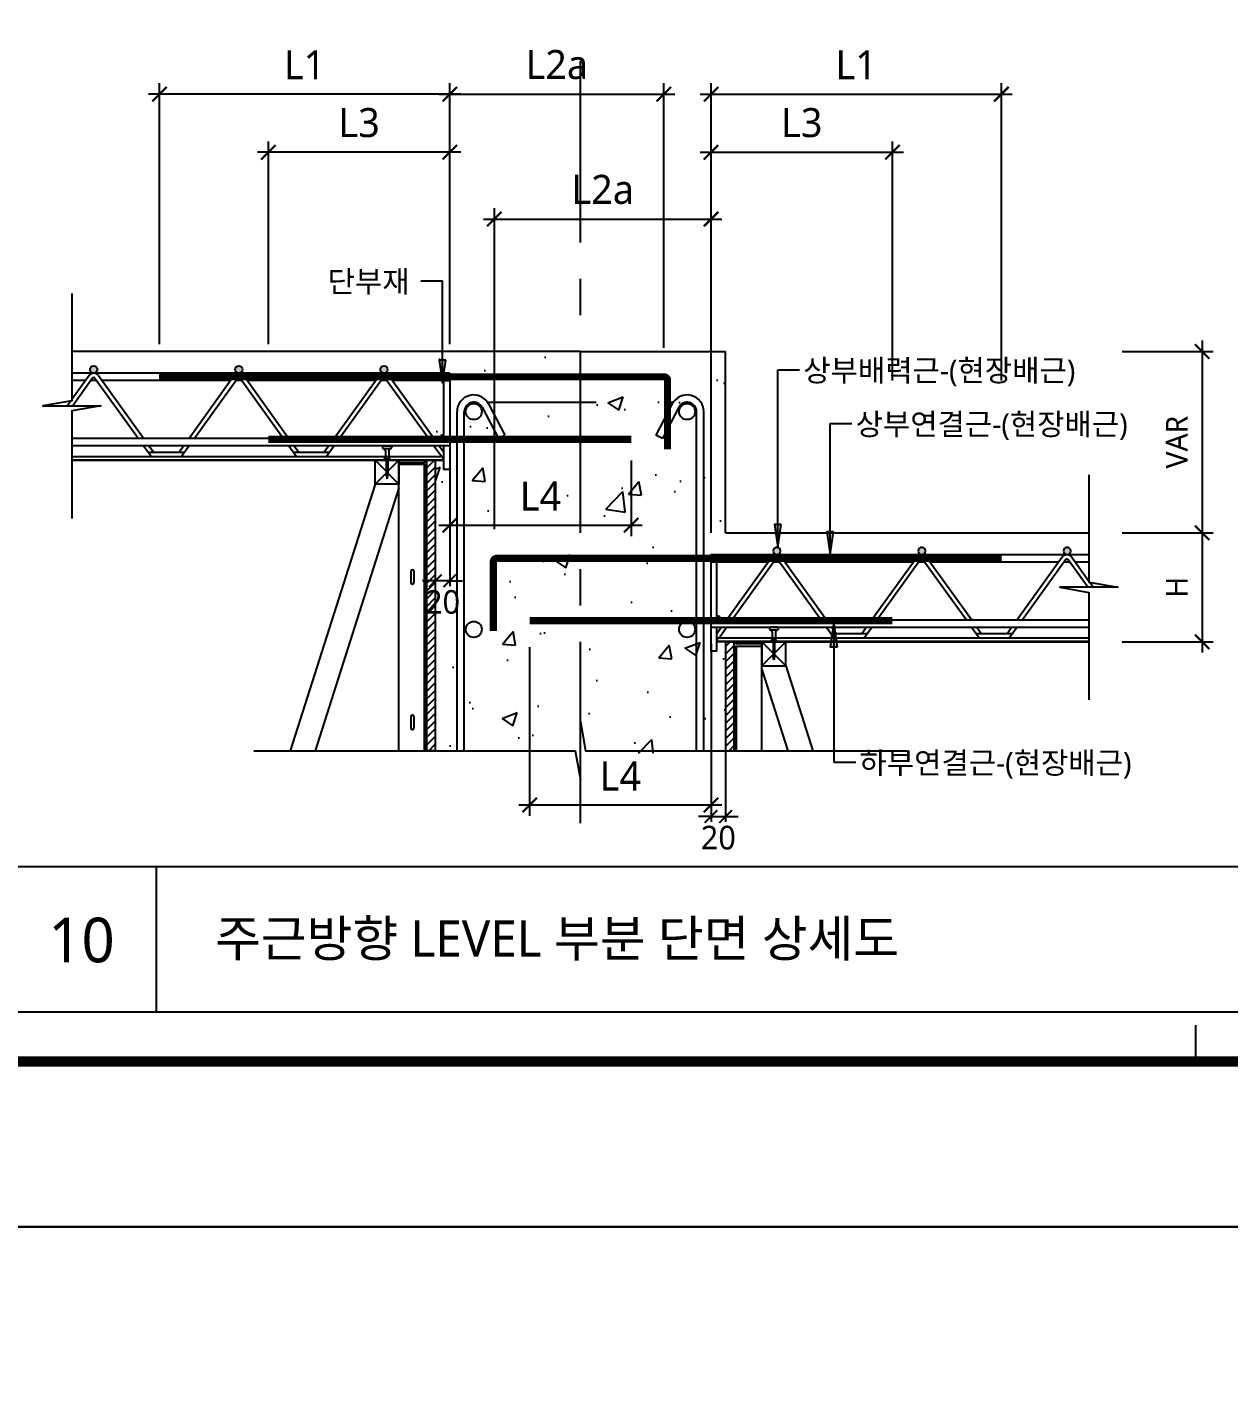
# Model space of a CAD drawing. Extents: x 10983 to 44623, y -18406 to 11294.
# Drawn here: x 13227 to 14883, y -6734 to -4873 of the extents above; entities that cross this region are included whole.
import ezdxf

# ---------------------------------------------------------------- set-up
doc = ezdxf.new("R2010")
doc.units = 0
doc.header["$LTSCALE"] = 100
doc.header["$MEASUREMENT"] = 0
doc.header["$PDMODE"] = 3
doc.header["$PDSIZE"] = 10
for name, pattern in [('CEN', [62, 60, -1, 0, -1]), ('CENTERX2', [4, 2.5, -0.5, 0.5, -0.5]), ('HID', [2.5, 1.5, -1]), ('HIDDEN', [0.375, 0.25, -0.125])]:
    doc.linetypes.add(name, pattern=pattern)
doc.layers.get('0').update_dxf_attribs({"linetype": 'CONTINUOUS'})
doc.layers.get('Defpoints').update_dxf_attribs({"color": 165, "linetype": 'CONTINUOUS'})
for name, color, linetype in [('-비콘 단부', 7, 'CONTINUOUS'), ('DECK-CEN', 1, 'CEN'), ('DECK-CON', 2, 'CONTINUOUS'), ('DECK-DIM', 255, 'CONTINUOUS'), ('DECK-ETC STEEL', 6, 'CONTINUOUS'), ('DECK-HATCH', 251, 'CONTINUOUS'), ('DECK-JOINT BAR', 4, 'HIDDEN'), ('DECK-LATTICE', 7, 'CONTINUOUS'), ('DECK-PG', 4, 'CONTINUOUS'), ('DECK-RC', 251, 'CONTINUOUS'), ('DECK-RC(ETC)', 252, 'CONTINUOUS'), ('DECK-TABLE', 7, 'CONTINUOUS'), ('DECK-TEXT', 7, 'CONTINUOUS'), ('DECK-TITLE TEXT', 3, 'CONTINUOUS'), ('DECK-TRANS', 3, 'CONTINUOUS'), ('form', 7, 'CONTINUOUS')]:
    doc.layers.add(name, color=color, linetype=linetype)
doc.styles.add('SY Panel', font='malgun.ttf')
doc.styles.add('VICON TEXT', font='malgun.ttf')
doc.dimstyles.new('STDECK-DIM', dxfattribs={"dimtxt": 35, "dimasz": 20, "dimexe": 15, "dimexo": 40, "dimgap": 10, "dimtad": 1, "dimdec": 0, "dimtxsty": 'SY Panel', "dimblk": 'ARCHTICK', "dimcen": 2.5, "dimdle": 15, "dimclrd": 7, "dimclre": 7, "dimclrt": 6, "dimadec": 0, "dimazin": 0, "dimtfac": 1, "dimtdec": 0, "dimtmove": 0, "dimatfit": 3, "dimldrblk": 'ARCHTICK', "dimfxl": 1, "dimarcsym": 0})
doc.dimstyles.new('STDECK-DIM 2', dxfattribs={"dimscale": 2.5, "dimtxt": 12, "dimasz": 7, "dimexe": 3, "dimexo": 3, "dimgap": 3, "dimtad": 1, "dimdec": 0, "dimlunit": 6, "dimtxsty": 'VICON TEXT', "dimblk": 'ARCHTICK', "dimcen": 2.5, "dimclrd": 7, "dimclre": 7, "dimclrt": 6, "dimadec": 0, "dimazin": 0, "dimtfac": 1, "dimtdec": 0, "dimtix": 1, "dimtmove": 0, "dimatfit": 3, "dimfxl": 1, "dimarcsym": 0})
pattern_1 = [(45, (-603.847, -5267.392), (-5.303301, 5.303301), [])]

# ---------------------------------------------------------------- blocks, each defined once
blk = doc.blocks.new('_ArchTick')
at = {"color": 0, "linetype": 'ByBlock', "const_width": 0.15}
blk.add_lwpolyline([(-0.5, -0.5), (0.5, 0.5)], dxfattribs=at)
blk = doc.blocks.new('*D264')
at = {"layer": 'DECK-DIM', "color": 7, "lineweight": -2}
for p, q in [((14846.2, -5554.9), (14846.2, -5734.9)), ((14736.2, -5569.9), (14861.2, -5569.9)), ((14736.2, -5719.9), (14861.2, -5719.9))]:
    blk.add_line(p, q, dxfattribs=at)
at = {"layer": 'Defpoints', "color": 0, "ltscale": 0.5}
for p in [(14696.2, -5569.9), (14696.2, -5719.9), (14846.2, -5719.9)]:
    blk.add_point(p, dxfattribs=at)
at = {"layer": 'DECK-DIM', "color": 7, "lineweight": -2, "ltscale": 0.5, "xscale": 20, "yscale": 20, "zscale": 20}
for p, rotation in [((14846.2, -5569.9), 90), ((14846.2, -5719.9), 270)]:
    blk.add_blockref('_ArchTick', p, dxfattribs=dict(at, rotation=rotation))
at = {"layer": 'DECK-DIM', "color": 6, "ltscale": 0.5, "insert": (14811.2, -5644.9), "char_height": 30, "attachment_point": 5, "rotation": 90, "style": 'SY Panel'}
blk.add_mtext('H', dxfattribs=at)
blk = doc.blocks.new('*D265')
at = {"layer": 'DECK-DIM', "color": 7, "lineweight": -2}
for p, q in [((14736.2, -5319.9), (14861.2, -5319.9)), ((14846.2, -5304.9), (14846.2, -5584.9)), ((14736.2, -5569.9), (14861.2, -5569.9))]:
    blk.add_line(p, q, dxfattribs=at)
at = {"layer": 'Defpoints', "color": 0, "ltscale": 0.5}
for p in [(14696.2, -5319.9), (14696.2, -5569.9), (14846.2, -5569.9)]:
    blk.add_point(p, dxfattribs=at)
at = {"layer": 'DECK-DIM', "color": 7, "lineweight": -2, "ltscale": 0.5, "xscale": 20, "yscale": 20, "zscale": 20}
for p, rotation in [((14846.2, -5319.9), 90), ((14846.2, -5569.9), 270)]:
    blk.add_blockref('_ArchTick', p, dxfattribs=dict(at, rotation=rotation))
at = {"layer": 'DECK-DIM', "color": 6, "ltscale": 0.5, "insert": (14811.2, -5444.9), "char_height": 30, "attachment_point": 5, "rotation": 90, "style": 'SY Panel'}
blk.add_mtext('VAR', dxfattribs=at)
blk = doc.blocks.new('*D266')
at = {"layer": 'DECK-DIM', "color": 7, "lineweight": -2}
for p, q in [((13789.5, -5497.4), (13789.5, -5643.5)), ((13809.5, -5497.4), (13809.5, -5643.5)), ((13789.5, -5636), (13772, -5636)), ((13809.5, -5636), (13789.5, -5636)), ((13809.5, -5636), (13827, -5636))]:
    blk.add_line(p, q, dxfattribs=at)
at = {"layer": 'Defpoints', "color": 0, "ltscale": 0.5}
for p in [(13789.5, -5489.9), (13809.5, -5489.9), (13789.5, -5636)]:
    blk.add_point(p, dxfattribs=at)
at = {"layer": 'DECK-DIM', "color": 7, "lineweight": -2, "ltscale": 0.5, "xscale": 17.5, "yscale": 17.5, "zscale": 17.5}
blk.add_blockref('_ArchTick', (13789.5, -5636), dxfattribs=at)
at = {"layer": 'DECK-DIM', "color": 7, "lineweight": -2, "ltscale": 0.5, "xscale": 17.5, "yscale": 17.5, "zscale": 17.5, "rotation": 180}
blk.add_blockref('_ArchTick', (13809.5, -5636), dxfattribs=at)
at = {"layer": 'DECK-DIM', "color": 6, "ltscale": 0.5, "insert": (13799.5, -5665.3), "char_height": 32.5, "attachment_point": 5, "style": 'VICON TEXT'}
blk.add_mtext('20', dxfattribs=at)
blk = doc.blocks.new('*D269')
at = {"layer": 'DECK-DIM', "color": 7, "lineweight": -2}
for p, q in [((13919.5, -5727.3), (13919.5, -5959.9)), ((14169.5, -5723), (14169.5, -5959.9)), ((14184.5, -5944.9), (13904.5, -5944.9))]:
    blk.add_line(p, q, dxfattribs=at)
at = {"layer": 'Defpoints', "color": 0, "ltscale": 0.5}
for p in [(13919.5, -5687.3), (14169.5, -5683), (13919.5, -5944.9)]:
    blk.add_point(p, dxfattribs=at)
at = {"layer": 'DECK-DIM', "color": 7, "lineweight": -2, "ltscale": 0.5, "xscale": 20, "yscale": 20, "zscale": 20, "rotation": 180}
blk.add_blockref('_ArchTick', (13919.5, -5944.9), dxfattribs=at)
at = {"layer": 'DECK-DIM', "color": 7, "lineweight": -2, "ltscale": 0.5, "xscale": 20, "yscale": 20, "zscale": 20}
blk.add_blockref('_ArchTick', (14169.5, -5944.9), dxfattribs=at)
at = {"layer": 'DECK-DIM', "color": 6, "ltscale": 0.5, "insert": (14044.5, -5904.9), "char_height": 40, "attachment_point": 5, "style": 'SY Panel'}
blk.add_mtext('L4', dxfattribs=at)
blk = doc.blocks.new('*D270')
at = {"layer": 'DECK-DIM', "color": 7, "lineweight": -2}
for p, q in [((14169.5, -5822.1), (14169.5, -5968.2)), ((14189.5, -5822.1), (14189.5, -5968.2)), ((14169.5, -5960.7), (14152, -5960.7)), ((14169.5, -5960.7), (14189.5, -5960.7)), ((14189.5, -5960.7), (14207, -5960.7))]:
    blk.add_line(p, q, dxfattribs=at)
at = {"layer": 'Defpoints', "color": 0, "ltscale": 0.5}
for p in [(14169.5, -5814.6), (14189.5, -5814.6), (14189.5, -5960.7)]:
    blk.add_point(p, dxfattribs=at)
at = {"layer": 'DECK-DIM', "color": 7, "lineweight": -2, "ltscale": 0.5, "xscale": 17.5, "yscale": 17.5, "zscale": 17.5}
blk.add_blockref('_ArchTick', (14169.5, -5960.7), dxfattribs=at)
at = {"layer": 'DECK-DIM', "color": 7, "lineweight": -2, "ltscale": 0.5, "xscale": 17.5, "yscale": 17.5, "zscale": 17.5, "rotation": 180}
blk.add_blockref('_ArchTick', (14189.5, -5960.7), dxfattribs=at)
at = {"layer": 'DECK-DIM', "color": 6, "ltscale": 0.5, "insert": (14179.5, -5990), "char_height": 32.5, "attachment_point": 5, "style": 'VICON TEXT'}
blk.add_mtext('20', dxfattribs=at)
blk = doc.blocks.new('*D271')
at = {"layer": 'DECK-DIM', "color": 7, "lineweight": -2}
for p, q in [((13809.5, -5470.4), (13809.5, -5574.3)), ((14059.5, -5470.4), (14059.5, -5574.3)), ((13794.5, -5559.3), (14074.5, -5559.3))]:
    blk.add_line(p, q, dxfattribs=at)
at = {"layer": 'Defpoints', "color": 0, "ltscale": 0.5}
for p in [(13809.5, -5430.4), (14059.5, -5430.4), (14059.5, -5559.3)]:
    blk.add_point(p, dxfattribs=at)
at = {"layer": 'DECK-DIM', "color": 7, "lineweight": -2, "ltscale": 0.5, "xscale": 20, "yscale": 20, "zscale": 20, "rotation": 180}
blk.add_blockref('_ArchTick', (13809.5, -5559.3), dxfattribs=at)
at = {"layer": 'DECK-DIM', "color": 7, "lineweight": -2, "ltscale": 0.5, "xscale": 20, "yscale": 20, "zscale": 20}
blk.add_blockref('_ArchTick', (14059.5, -5559.3), dxfattribs=at)
at = {"layer": 'DECK-DIM', "color": 6, "ltscale": 0.5, "insert": (13934.5, -5519.3), "char_height": 40, "attachment_point": 5, "style": 'SY Panel'}
blk.add_mtext('L4', dxfattribs=at)
blk = doc.blocks.new('*D319')
at = {"layer": 'DECK-DIM', "color": 7, "lineweight": -2}
for p, q in [((14169.5, -5359.9), (14169.5, -4950.5)), ((14569.5, -5359.9), (14569.5, -4950.5)), ((14154.5, -4965.5), (14584.5, -4965.5))]:
    blk.add_line(p, q, dxfattribs=at)
at = {"layer": 'Defpoints', "color": 0, "ltscale": 0.5}
for p in [(14569.5, -4965.5), (14169.5, -5399.9), (14569.5, -5399.9)]:
    blk.add_point(p, dxfattribs=at)
at = {"layer": 'DECK-DIM', "color": 7, "lineweight": -2, "ltscale": 0.5, "xscale": 20, "yscale": 20, "zscale": 20, "rotation": 180}
blk.add_blockref('_ArchTick', (14169.5, -4965.5), dxfattribs=at)
at = {"layer": 'DECK-DIM', "color": 7, "lineweight": -2, "ltscale": 0.5, "xscale": 20, "yscale": 20, "zscale": 20}
blk.add_blockref('_ArchTick', (14569.5, -4965.5), dxfattribs=at)
at = {"layer": 'DECK-DIM', "color": 6, "ltscale": 0.5, "insert": (14369.5, -4925.1), "char_height": 40, "attachment_point": 5, "style": 'SY Panel'}
blk.add_mtext('L1', dxfattribs=at)
blk = doc.blocks.new('*D320')
at = {"layer": 'DECK-DIM', "color": 7, "lineweight": -2}
for p, q in [((13409.5, -5309.9), (13409.5, -4950.5)), ((13809.5, -5309.9), (13809.5, -4950.5)), ((13824.5, -4965.5), (13394.5, -4965.5))]:
    blk.add_line(p, q, dxfattribs=at)
at = {"layer": 'Defpoints', "color": 0, "ltscale": 0.5}
for p in [(13409.5, -4965.5), (13409.5, -5349.9), (13809.5, -5349.9)]:
    blk.add_point(p, dxfattribs=at)
at = {"layer": 'DECK-DIM', "color": 7, "lineweight": -2, "ltscale": 0.5, "xscale": 20, "yscale": 20, "zscale": 20, "rotation": 180}
blk.add_blockref('_ArchTick', (13409.5, -4965.5), dxfattribs=at)
at = {"layer": 'DECK-DIM', "color": 7, "lineweight": -2, "ltscale": 0.5, "xscale": 20, "yscale": 20, "zscale": 20}
blk.add_blockref('_ArchTick', (13809.5, -4965.5), dxfattribs=at)
at = {"layer": 'DECK-DIM', "color": 6, "ltscale": 0.5, "insert": (13609.5, -4925.1), "char_height": 40, "attachment_point": 5, "style": 'SY Panel'}
blk.add_mtext('L1', dxfattribs=at)
blk = doc.blocks.new('*D321')
at = {"layer": 'DECK-DIM', "color": 7, "lineweight": -2}
for p, q in [((13559.5, -5309.9), (13559.5, -5030.5)), ((13809.5, -5309.9), (13809.5, -5030.5)), ((13824.5, -5045.5), (13544.5, -5045.5))]:
    blk.add_line(p, q, dxfattribs=at)
at = {"layer": 'Defpoints', "color": 0, "ltscale": 0.5}
for p in [(13559.5, -5045.5), (13559.5, -5349.9), (13809.5, -5349.9)]:
    blk.add_point(p, dxfattribs=at)
at = {"layer": 'DECK-DIM', "color": 7, "lineweight": -2, "ltscale": 0.5, "xscale": 20, "yscale": 20, "zscale": 20, "rotation": 180}
blk.add_blockref('_ArchTick', (13559.5, -5045.5), dxfattribs=at)
at = {"layer": 'DECK-DIM', "color": 7, "lineweight": -2, "ltscale": 0.5, "xscale": 20, "yscale": 20, "zscale": 20}
blk.add_blockref('_ArchTick', (13809.5, -5045.5), dxfattribs=at)
at = {"layer": 'DECK-DIM', "color": 6, "ltscale": 0.5, "insert": (13684.5, -5004.9), "char_height": 40, "attachment_point": 5, "style": 'SY Panel'}
blk.add_mtext('L3', dxfattribs=at)
blk = doc.blocks.new('*D322')
at = {"layer": 'DECK-DIM', "color": 7, "lineweight": -2}
for p, q in [((14169.5, -5359.9), (14169.5, -5030.5)), ((14419.5, -5359.9), (14419.5, -5030.5)), ((14154.5, -5045.5), (14434.5, -5045.5))]:
    blk.add_line(p, q, dxfattribs=at)
at = {"layer": 'Defpoints', "color": 0, "ltscale": 0.5}
for p in [(14419.5, -5045.5), (14169.5, -5399.9), (14419.5, -5399.9)]:
    blk.add_point(p, dxfattribs=at)
at = {"layer": 'DECK-DIM', "color": 7, "lineweight": -2, "ltscale": 0.5, "xscale": 20, "yscale": 20, "zscale": 20, "rotation": 180}
blk.add_blockref('_ArchTick', (14169.5, -5045.5), dxfattribs=at)
at = {"layer": 'DECK-DIM', "color": 7, "lineweight": -2, "ltscale": 0.5, "xscale": 20, "yscale": 20, "zscale": 20}
blk.add_blockref('_ArchTick', (14419.5, -5045.5), dxfattribs=at)
at = {"layer": 'DECK-DIM', "color": 6, "ltscale": 0.5, "insert": (14294.5, -5004.9), "char_height": 40, "attachment_point": 5, "style": 'SY Panel'}
blk.add_mtext('L3', dxfattribs=at)
blk = doc.blocks.new('*D323')
at = {"layer": 'DECK-DIM', "color": 7, "lineweight": -2}
for p, q in [((13809.5, -5309.9), (13809.5, -4950.5)), ((14104.5, -5314.9), (14104.5, -4950.5)), ((13794.5, -4965.5), (14119.5, -4965.5))]:
    blk.add_line(p, q, dxfattribs=at)
at = {"layer": 'Defpoints', "color": 0, "ltscale": 0.5}
for p in [(14104.5, -4965.5), (13809.5, -5349.9), (14104.5, -5354.9)]:
    blk.add_point(p, dxfattribs=at)
at = {"layer": 'DECK-DIM', "color": 7, "lineweight": -2, "ltscale": 0.5, "xscale": 20, "yscale": 20, "zscale": 20, "rotation": 180}
blk.add_blockref('_ArchTick', (13809.5, -4965.5), dxfattribs=at)
at = {"layer": 'DECK-DIM', "color": 7, "lineweight": -2, "ltscale": 0.5, "xscale": 20, "yscale": 20, "zscale": 20}
blk.add_blockref('_ArchTick', (14104.5, -4965.5), dxfattribs=at)
at = {"layer": 'DECK-DIM', "color": 6, "ltscale": 0.5, "insert": (13957, -4924.9), "char_height": 40, "attachment_point": 5, "style": 'SY Panel'}
blk.add_mtext('L2a', dxfattribs=at)
blk = doc.blocks.new('*D324')
at = {"layer": 'DECK-DIM', "color": 7, "lineweight": -2}
for p, q in [((13870.9, -5564.9), (13870.9, -5122.6)), ((14169.5, -5569.9), (14169.5, -5122.6)), ((13855.9, -5137.6), (14184.5, -5137.6))]:
    blk.add_line(p, q, dxfattribs=at)
at = {"layer": 'Defpoints', "color": 0, "ltscale": 0.5}
for p in [(14169.5, -5137.6), (13870.9, -5604.9), (14169.5, -5609.9)]:
    blk.add_point(p, dxfattribs=at)
at = {"layer": 'DECK-DIM', "color": 7, "lineweight": -2, "ltscale": 0.5, "xscale": 20, "yscale": 20, "zscale": 20, "rotation": 180}
blk.add_blockref('_ArchTick', (13870.9, -5137.6), dxfattribs=at)
at = {"layer": 'DECK-DIM', "color": 7, "lineweight": -2, "ltscale": 0.5, "xscale": 20, "yscale": 20, "zscale": 20}
blk.add_blockref('_ArchTick', (14169.5, -5137.6), dxfattribs=at)
at = {"layer": 'DECK-DIM', "color": 6, "ltscale": 0.5, "insert": (14020.2, -5096.9), "char_height": 40, "attachment_point": 5, "style": 'SY Panel'}
blk.add_mtext('L2a', dxfattribs=at)
blk = doc.blocks.new('tg3')
at = {"layer": 'DECK-TRANS', "ltscale": 0.5}
h = blk.add_hatch(color=3, dxfattribs=at)
h.dxf.hatch_style = 1
h.paths.add_polyline_path([(6018.8, 42141.7, 1), (6008.8, 42141.7, 0.399881), (6013.6, 42136.7), (6014.1, 42136.7, 0.399881)])
h.paths.add_polyline_path([(6208.9, 42141.7, 1), (6218.9, 42141.7, 1)])
h.paths.add_polyline_path([(6418.8, 42141.7, 1), (6408.8, 42141.7, 0.399881), (6413.6, 42136.7), (6414.1, 42136.7, 0.399881)])
at = {"layer": '-비콘 단부', "color": 116, "ltscale": 0.5}
blk.add_lwpolyline([(6496.5, 42046.7), (6496.5, 42126.7), (6504.5, 42126.7), (6504.5, 42004), (6496.5, 42004), (6496.5, 42036.7)], dxfattribs=at)
blk.add_circle((6494, 42049.2), 2.5, dxfattribs=at)
at = {"layer": 'DECK-LATTICE', "ltscale": 0.5}
for p, q in [((6504.5, 42136.7), (5983.8, 42136.7)), ((6007.5, 42133.4), (5983.8, 42100.3)), ((6002.7, 42126.7), (5983.8, 42126.7)), ((6012.4, 42129.9), (5985, 42091.7)), ((6017.9, 42126.7), (6010.1, 42126.7)), ((6015.6, 42129.9), (6075.4, 42046.7)), ((6020.5, 42133.4), (6082.8, 42046.7)), ((6202.7, 42126.7), (6025.3, 42126.7)), ((6207.5, 42133.4), (6145.2, 42046.7)), ((6212.4, 42129.9), (6152.6, 42046.7)), ((6217.9, 42126.7), (6210.1, 42126.7)), ((6215.6, 42129.9), (6275.4, 42046.7)), ((6220.5, 42133.4), (6282.8, 42046.7)), ((6402.7, 42126.7), (6225.3, 42126.7)), ((6407.5, 42133.4), (6345.2, 42046.7)), ((6412.4, 42129.9), (6352.6, 42046.7)), ((6417.9, 42126.7), (6410.1, 42126.7)), ((6415.6, 42129.9), (6475.4, 42046.7)), ((6420.5, 42133.4), (6482.8, 42046.7)), ((6504.5, 42126.7), (6425.3, 42126.7)), ((6504.5, 42136.7), (6504.5, 42126.7)), ((5982.5, 42098.6), (5977.6, 42091.7)), ((6504.5, 42046.7), (5983.8, 42046.7)), ((6504.5, 42036.7), (5983.8, 42036.7)), ((6082.6, 42036.7), (6093.4, 42021.7)), ((6090, 42036.7), (6096.5, 42027.7)), ((6138, 42036.7), (6131.6, 42027.7)), ((6145.4, 42036.7), (6134.6, 42021.7)), ((6282.6, 42036.7), (6293.4, 42021.7)), ((6290, 42036.7), (6296.5, 42027.7)), ((6338, 42036.7), (6331.6, 42027.7)), ((6345.4, 42036.7), (6334.6, 42021.7)), ((6482.6, 42036.7), (6493.4, 42021.7)), ((6490, 42036.7), (6496.5, 42027.7)), ((6089.1, 42027.7), (6139, 42027.7)), ((6093.4, 42021.7), (6134.6, 42021.7)), ((6289.1, 42027.7), (6339, 42027.7)), ((6293.4, 42021.7), (6334.6, 42021.7))]:
    blk.add_line(p, q, dxfattribs=at)
for centre, radius in [((6014, 42128.7), 8), ((6014, 42128.7), 2), ((6214, 42128.7), 8), ((6214, 42128.7), 2), ((6414, 42128.7), 8), ((6414, 42128.7), 2)]:
    blk.add_arc(centre, radius, 35.7097, 144.2903, dxfattribs=at)
at = {"layer": 'DECK-PG', "ltscale": 0.5}
for p, q in [((5983.8, 42021.7), (6495.5, 42021.7)), ((5983.8, 42017.2), (6495.5, 42017.2)), ((5983.8, 42016.7), (6495.5, 42016.7)), ((6495.5, 42016.7), (6495.5, 42021.7))]:
    blk.add_line(p, q, dxfattribs=at)
at = {"layer": 'DECK-TRANS', "ltscale": 0.5}
for centre in [(6013.8, 42141.7), (6213.9, 42141.7), (6413.8, 42141.7)]:
    blk.add_circle(centre, 5, dxfattribs=at)

msp = doc.modelspace()

# ---------------------------------------------------------------- hatches: boundary and pattern name
at = {"linetype": 'ByBlock'}
h = msp.add_hatch(color=256, dxfattribs=at)
h.paths.add_polyline_path([(13804.2, -5331.9), (13799.5, -5331.9), (13799.5, -5363.3)])
h.paths.add_polyline_path([(13799.5, -5331.9), (13794.8, -5331.9), (13799.5, -5363.3)])
h = msp.add_hatch(color=256, dxfattribs=at)
h.paths.add_polyline_path([(14266.2, -5558.4), (14261.5, -5558.4), (14261.5, -5589.9)])
h.paths.add_polyline_path([(14261.5, -5558.4), (14256.8, -5558.4), (14261.5, -5589.9)])
h = msp.add_hatch(color=256, dxfattribs=at)
h.paths.add_polyline_path([(14338.3, -5568.4), (14333.6, -5568.4), (14333.6, -5599.9)])
h.paths.add_polyline_path([(14333.6, -5568.4), (14328.9, -5568.4), (14333.6, -5599.9)])
h = msp.add_hatch(color=256, dxfattribs=at)
h.paths.add_polyline_path([(14338.6, -5695.9), (14338.6, -5727.3), (14343.3, -5727.3)])
h.paths.add_polyline_path([(14338.6, -5695.9), (14333.9, -5727.3), (14338.6, -5727.3)])
at = {"layer": 'DECK-HATCH'}
h = msp.add_hatch(dxfattribs=at)
h.set_pattern_fill('AR-CONC', color=256, scale=30, style=0)
h.set_pattern_definition([(50, (1096.2, -5270.84), (215.178, -18.8256), [22.5, -247.5]), (355, (1096.2, -5270.84), (-41.6254, 225.6576), [18, -198]), (100.4514, (1114.13, -5272.4), (173.5527, 206.832), [19.122, -210.3426]), (46.1842, (1096.2, -5210.84), (320.1724, -49.656), [33.75, -371.25]), (96.6356, (1122.88, -5214.98), (280.3986, 292.2356), [28.683, -315.514]), (351.1842, (1096.2, -5210.84), (280.399, 292.2356), [27, -297]), (21, (1126.2, -5225.84), (179.072, -120.7857), [22.5, -247.5]), (326, (1126.2, -5225.84), (72.9946, 217.545), [18, -198]), (71.4514, (1141.12, -5235.9), (252.0667, 96.7593), [19.122, -210.3426]), (37.5, (1096.2, -5270.84), (3.64796, 99.86816), [0, -195.6, 0, -201, 0, -198.75]), (7.5, (1096.2, -5270.84), (78.9209, 118.3235), [0, -114.6, 0, -191.1, 0, -75.75]), (327.5, (1029.3, -5270.84), (160.14673, -6.76646), [0, -75, 0, -234, 0, -310.5]), (317.5, (999.3, -5270.84), (174.9559, 30.0315), [0, -97.5, 0, -155.4, 0, -220.5])])
h.paths.add_polyline_path([(13989.5, -5323.3), (13789.5, -5323.3), (13789.5, -5873.4), (13982.5, -5873.4), (13989.5, -5913.4), (13989.5, -5833.4)])
h.paths.add_polyline_path([(14189.5, -5323.3), (13989.5, -5323.3), (13989.5, -5833.4), (13996.6, -5873.4), (14189.5, -5873.4)])
at = {"layer": 'DECK-HATCH', "linetype": 'ByBlock'}
h = msp.add_hatch(dxfattribs=at)
h.set_pattern_fill('ANSI31', color=256, scale=60, style=0)
h.set_pattern_definition(pattern_1)
h.paths.add_polyline_path([(13789.5, -5469.9), (13777.5, -5469.9), (13777.5, -5870), (13789.5, -5870)])
h.paths.add_polyline_path([(13770.2, -5588.5), (13828.8, -5588.5), (13828.8, -5633.5), (13770.2, -5633.5)], flags=9)
h = msp.add_hatch(dxfattribs=at)
h.set_pattern_fill('ANSI31', color=256, scale=60, style=0)
h.set_pattern_definition(pattern_1)
h.paths.add_polyline_path([(14201.5, -5719.9), (14189.5, -5719.9), (14189.5, -5870), (14201.5, -5870)])

# ---------------------------------------------------------------- linework, layer by layer
at = {"linetype": 'ByBlock'}
for p, q in [((13769.5, -5222.8), (13799.5, -5222.8)), ((13799.5, -5363.3), (13799.5, -5222.8)), ((14261.5, -5589.9), (14261.5, -5345.4)), ((14261.5, -5345.4), (14291.5, -5345.4)), ((14333.6, -5599.9), (14333.6, -5419.4)), ((14333.6, -5419.4), (14363.6, -5419.4)), ((14338.6, -5695.9), (14338.6, -5886)), ((14338.6, -5886), (14368.9, -5886))]:
    msp.add_line(p, q, dxfattribs=at)
for points in [[(13804.2, -5331.9), (13794.8, -5331.9), (13799.5, -5363.3), (13804.2, -5331.9)], [(14266.2, -5558.4), (14256.8, -5558.4), (14261.5, -5589.9), (14266.2, -5558.4)], [(14338.3, -5568.4), (14328.9, -5568.4), (14333.6, -5599.9), (14338.3, -5568.4)], [(14343.3, -5727.3), (14333.9, -5727.3), (14338.6, -5695.9), (14343.3, -5727.3)]]:
    msp.add_lwpolyline(points, dxfattribs=at)
at = {"layer": 'DECK-CEN', "linetype": 'CENTERX2'}
msp.add_line((13989.5, -5970), (13989.5, -4898), dxfattribs=at)
at = {"layer": 'DECK-CON'}
for p, q in [((13989.5, -5319.9), (13288.8, -5319.9)), ((13989.5, -5319.9), (14189.5, -5319.9)), ((14189.5, -5569.9), (14189.5, -5319.9)), ((13789.5, -5469.9), (13288.8, -5469.9)), ((14189.5, -5569.9), (14690.2, -5569.9)), ((14189.5, -5719.9), (14690.2, -5719.9))]:
    msp.add_line(p, q, dxfattribs=at)
for points in [[(13288.8, -5239.9), (13288.8, -5387.8), (13248.8, -5394.9), (13328.8, -5394.9), (13288.8, -5401.9), (13288.8, -5549.9)], [(14690.2, -5489.9), (14690.2, -5637.8), (14730.2, -5644.9), (14650.2, -5644.9), (14690.2, -5651.9), (14690.2, -5799.9)], [(13539.5, -5870), (13982.4, -5870), (13989.5, -5910), (13989.5, -5830), (13996.5, -5870), (14439.5, -5870)]]:
    msp.add_lwpolyline(points, dxfattribs=at)
for points in [[(13777.5, -5469.9), (13789.5, -5469.9), (13789.5, -5870), (13777.5, -5870)], [(14201.5, -5719.9), (14189.5, -5719.9), (14189.5, -5870), (14201.5, -5870)]]:
    msp.add_lwpolyline(points, close=True, dxfattribs=at)
at = {"layer": 'DECK-ETC STEEL'}
for points in [[(13774.5, -5469.9), (13777.5, -5469.9), (13777.5, -5870), (13774.5, -5870), (13774.5, -5475.9), (13739.5, -5475.9), (13739.5, -5472.9), (13774.5, -5472.9), (13774.5, -5469.9), (13777.5, -5469.9)], [(14204.5, -5719.9), (14201.5, -5719.9), (14201.5, -5870), (14204.5, -5870), (14204.5, -5725.9), (14239.5, -5725.9), (14239.5, -5722.9), (14204.5, -5722.9), (14204.5, -5719.9), (14201.5, -5719.9)]]:
    msp.add_lwpolyline(points, dxfattribs=at)
at = {"layer": 'DECK-JOINT BAR', "const_width": 10}
for points in [[(13408.9, -5354.9), (14104.5, -5354.9, -0.414214), (14109.5, -5359.9), (14109.5, -5454.9)], [(13869.5, -5704.9), (13869.5, -5609.9, -0.414214), (13874.5, -5604.9), (14570.1, -5604.9)]]:
    msp.add_lwpolyline(points, format="xyb", dxfattribs=at)
for points in [[(13559.5, -5440.9), (14059.5, -5440.9)], [(14419.5, -5690.9), (13919.5, -5690.9)]]:
    msp.add_lwpolyline(points, dxfattribs=at)
at = {"layer": 'DECK-RC'}
for p, q in [((13854, -5396.8), (13876.5, -5439.8)), ((13862.9, -5392.2), (13885.3, -5435.2)), ((14116.1, -5392.2), (14093.6, -5435.2)), ((14125, -5396.8), (14102.5, -5439.8)), ((13819.5, -5870), (13819.5, -5402.9)), ((13829.5, -5870), (13829.5, -5402.9)), ((14149.5, -5870), (14149.5, -5402.9)), ((14159.5, -5870), (14159.5, -5402.9)), ((13876.5, -5439.8), (13885.3, -5435.2)), ((14102.5, -5439.8), (14093.6, -5435.2))]:
    msp.add_line(p, q, dxfattribs=at)
at = {"layer": 'DECK-RC', "linetype": 'HID'}
msp.add_line((13861.4, -5389.9), (14117.5, -5389.9), dxfattribs=at)
at = {"layer": 'DECK-RC'}
for centre in [(13842.5, -5402.9), (14136.5, -5402.9), (13842.5, -5702.9), (14136.5, -5702.9)]:
    msp.add_circle(centre, 11, dxfattribs=at)
for centre, radius, start, end in [((13842.5, -5402.9), 23, 27.5898, 180), ((13842.5, -5402.9), 13, 27.5824, 180), ((14136.5, -5402.9), 23, 0, 152.4102), ((14136.5, -5402.9), 13, 0, 152.4176)]:
    msp.add_arc(centre, radius, start, end, dxfattribs=at)
at = {"layer": 'DECK-RC(ETC)'}
for p, q in [((13717, -5450.9), (13717, -5452.9)), ((13718, -5449.9), (13728, -5449.9)), ((13729, -5450.9), (13729, -5452.9)), ((13706.5, -5502.9), (13739.5, -5469.9)), ((13739.5, -5502.9), (13706.5, -5469.9)), ((13718, -5453.9), (13728, -5453.9)), ((13719, -5468.5), (13719, -5469.3)), ((13719.6, -5467.9), (13720.1, -5467.9)), ((13719.6, -5469.9), (13726.4, -5469.9)), ((13720.1, -5467.9), (13725.9, -5467.9)), ((13720.7, -5456.2), (13720.7, -5466.6)), ((13722, -5467.9), (13724, -5467.9)), ((13722, -5469.9), (13722, -5490.4)), ((13724, -5469.9), (13724, -5490.4)), ((13725.3, -5456.2), (13725.3, -5466.6)), ((13725.9, -5467.9), (13726.4, -5467.9)), ((13727, -5468.5), (13727, -5469.3)), ((13722, -5490.4), (13723, -5495.4)), ((13723, -5495.4), (13724, -5490.4)), ((13739.5, -5870), (13739.5, -5475.9)), ((13706.5, -5502.9), (13589.5, -5870)), ((13739.5, -5508), (13624.1, -5870)), ((13756, -5622.9), (13756, -5638.9)), ((13760, -5622.9), (13760, -5638.9)), ((14250, -5700.9), (14250, -5702.9)), ((14261, -5699.9), (14251, -5699.9)), ((14261, -5703.9), (14251, -5703.9)), ((14253.7, -5706.2), (14253.7, -5716.6)), ((14258.3, -5706.2), (14258.3, -5716.6)), ((14262, -5700.9), (14262, -5702.9)), ((14272.5, -5752.9), (14239.5, -5719.9)), ((14239.5, -5752.9), (14272.5, -5719.9)), ((14239.5, -5870), (14239.5, -5725.9)), ((14252, -5718.5), (14252, -5719.3)), ((14253.1, -5717.9), (14252.6, -5717.9)), ((14259.4, -5719.9), (14252.6, -5719.9)), ((14258.9, -5717.9), (14253.1, -5717.9)), ((14257, -5717.9), (14255, -5717.9)), ((14255, -5719.9), (14255, -5740.4)), ((14257, -5719.9), (14257, -5740.4)), ((14259.4, -5717.9), (14258.9, -5717.9)), ((14260, -5718.5), (14260, -5719.3)), ((14256, -5745.4), (14255, -5740.4)), ((14257, -5740.4), (14256, -5745.4)), ((14239.5, -5758), (14275.2, -5870)), ((14272.5, -5752.9), (14309.8, -5870)), ((13756, -5822.9), (13756, -5838.9)), ((13760, -5822.9), (13760, -5838.9))]:
    msp.add_line(p, q, dxfattribs=at)
for points in [[(13706.5, -5469.9), (13739.5, -5469.9), (13739.5, -5502.9), (13706.5, -5502.9), (13706.5, -5469.9)], [(14272.5, -5719.9), (14239.5, -5719.9), (14239.5, -5752.9), (14272.5, -5752.9), (14272.5, -5719.9)]]:
    msp.add_lwpolyline(points, dxfattribs=at)
for centre, radius, start, end in [((13718, -5450.9), 1, 90, 180), ((13718, -5452.9), 1, 180, 270), ((13728, -5450.9), 1, 0, 90), ((13728, -5452.9), 1, 270, 0), ((13717.9, -5456.6), 2.75, 7.7709, 89.4479), ((13719.6, -5468.5), 0.6, 90, 180), ((13719.6, -5469.3), 0.6, 180, 270), ((13719.3, -5466.5), 1.39, 281.7725, 355.1369), ((13728, -5456.6), 2.75, 90.5521, 172.2291), ((13726.7, -5466.5), 1.39, 184.8631, 258.2275), ((13726.4, -5468.5), 0.6, 0, 90), ((13726.4, -5469.3), 0.6, 270, 0), ((13758, -5622.9), 2, 0, 180), ((13758, -5622.9), 2, 0, 180), ((13758, -5638.9), 2, 180, 0), ((14251, -5700.9), 1, 90, 180), ((14251, -5702.9), 1, 180, 270), ((14250.9, -5706.6), 2.75, 7.7709, 89.4479), ((14261, -5706.6), 2.75, 90.5521, 172.2291), ((14261, -5700.9), 1, 0, 90), ((14261, -5702.9), 1, 270, 0), ((14252.6, -5718.5), 0.6, 90, 180), ((14252.6, -5719.3), 0.6, 180, 270), ((14252.3, -5716.5), 1.39, 281.7725, 355.1369), ((14259.7, -5716.5), 1.39, 184.8631, 258.2275), ((14259.4, -5718.5), 0.6, 0, 90), ((14259.4, -5719.3), 0.6, 270, 0), ((13758, -5822.9), 2, 0, 180), ((13758, -5822.9), 2, 0, 180), ((13758, -5838.9), 2, 180, 0)]:
    msp.add_arc(centre, radius, start, end, dxfattribs=at)
at = {"layer": 'DECK-TABLE', "ltscale": 0.5}
for p, q in [((18305.1, -6030.1), (11505.1, -6030.1)), ((13405.1, -6030.1), (13405.1, -6230.1))]:
    msp.add_line(p, q, dxfattribs=at)
msp.add_lwpolyline([(11505.1, -1280.1), (18305.1, -1280.1), (18305.1, -6230.1), (11505.1, -6230.1)], close=True, dxfattribs=at)
at = {"layer": 'Defpoints'}
for points in [[(10982.5, -6526.2), (19392.5, -6526.2), (19392.5, -586.2), (10982.5, -586.2)], [(10982.5, -12466.3), (19392.5, -12466.3), (19392.5, -6526.2), (10982.5, -6526.2)]]:
    msp.add_lwpolyline(points, close=True, dxfattribs=at)
at = {"layer": 'form', "color": 30}
msp.add_line((14837.4, -6298.4), (14837.4, -6248.4), dxfattribs=at)
at = {"layer": 'form', "color": 30, "const_width": 14.2}
msp.add_lwpolyline([(11273.2, -980.1), (11273.2, -6298.4), (19226.8, -6298.4), (19226.8, -980.1)], close=True, dxfattribs=at)

# ---------------------------------------------------------------- block references
at = {"layer": '-비콘 단부'}
msp.add_blockref('tg3', (7305, -47486.6), dxfattribs=at)
at = {"layer": '-비콘 단부', "xscale": -1}
msp.add_blockref('tg3', (20673.9, -47736.6), dxfattribs=at)

# ---------------------------------------------------------------- texts
at = {"layer": 'DECK-TEXT', "style": 'VICON TEXT'}
for s, p in [('단부재', (13641.2, -5238.6)), ('상부배력근-(현장배근)', (14296.6, -5361.2)), ('상부연결근-(현장배근)', (14368.7, -5435.2)), ('하부연결근-(현장배근)', (14374, -5901.8))]:
    msp.add_text(s, height=30, dxfattribs=at).set_placement(p)
at = {"layer": 'DECK-TITLE TEXT', "color": 3, "style": 'VICON TEXT'}
for s, height, p in [('10', 61.43, (13256.3, -6161.6)), ('주근방향 LEVEL 부분 단면 상세도', 50.257, (13486.1, -6153.8))]:
    msp.add_text(s, height=height, dxfattribs=at).set_placement(p)

# ---------------------------------------------------------------- dimensions: what is measured, and where the dimension line sits
at = {"layer": 'DECK-DIM'}
for base, p1, p2, angle, text, override, picture, middle in [((13409.5, -4965.5), (13809.5, -5349.9), (13409.5, -5349.9), 180, 'L1', {"dimtxt": 40, "dimgap": 20}, '*D320', (13609.5, -4925.1)), ((13559.5, -5045.5), (13809.5, -5349.9), (13559.5, -5349.9), 180, 'L3', {"dimtxt": 40, "dimgap": 20}, '*D321', (13684.5, -5004.9)), ((14846.2, -5569.9), (14696.2, -5319.9), (14696.2, -5569.9), 90, 'VAR', {"dimtxt": 30, "dimgap": 20}, '*D265', (14811.2, -5444.9)), ((14846.2, -5719.9), (14696.2, -5569.9), (14696.2, -5719.9), 90, 'H', {"dimtxt": 30, "dimgap": 20}, '*D264', (14811.2, -5644.9)), ((13919.5, -5944.9), (14169.5, -5683), (13919.5, -5687.3), 180, 'L4', {"dimtxt": 40, "dimgap": 20}, '*D269', (14044.5, -5904.9))]:
    dim = msp.add_linear_dim(base=base, p1=p1, p2=p2, angle=angle, text=text, dimstyle='STDECK-DIM', override=override, dxfattribs=at)
    dim.commit()
    dim.dimension.update_dxf_attribs({"geometry": picture, "text_midpoint": middle})
for base, p1, p2, text, picture, middle in [((14104.5, -4965.5), (13809.5, -5349.9), (14104.5, -5354.9), 'L2a', '*D323', (13957, -4924.9)), ((14569.5, -4965.5), (14169.5, -5399.9), (14569.5, -5399.9), 'L1', '*D319', (14369.5, -4925.1)), ((14419.5, -5045.5), (14169.5, -5399.9), (14419.5, -5399.9), 'L3', '*D322', (14294.5, -5004.9)), ((14169.5, -5137.6), (13870.9, -5604.9), (14169.5, -5609.9), 'L2a', '*D324', (14020.2, -5096.9)), ((14059.5, -5559.3), (13809.5, -5430.4), (14059.5, -5430.4), 'L4', '*D271', (13934.5, -5519.3))]:
    dim = msp.add_linear_dim(base=base, p1=p1, p2=p2, text=text, dimstyle='STDECK-DIM', override={"dimtxt": 40, "dimgap": 20}, dxfattribs=at)
    dim.commit()
    dim.dimension.update_dxf_attribs({"geometry": picture, "text_midpoint": middle})
dim = msp.add_linear_dim(base=(13789.5, -5636), p1=(13809.5, -5489.9), p2=(13789.5, -5489.9), angle=180, dimstyle='STDECK-DIM 2', override={"dimtxt": 13, "dimgap": 5, "dimtad": 2, "dimtoh": 0}, dxfattribs=at)
dim.commit()
dim.dimension.update_dxf_attribs({"geometry": '*D266', "text_midpoint": (13799.5, -5665.3)})
dim = msp.add_linear_dim(base=(14189.5, -5960.7), p1=(14169.5, -5814.6), p2=(14189.5, -5814.6), dimstyle='STDECK-DIM 2', override={"dimtxt": 13, "dimgap": 5, "dimtad": 2, "dimtoh": 0}, dxfattribs=at)
dim.commit()
dim.dimension.update_dxf_attribs({"geometry": '*D270', "text_midpoint": (14179.5, -5990)})

doc.saveas('drawing.dxf')
